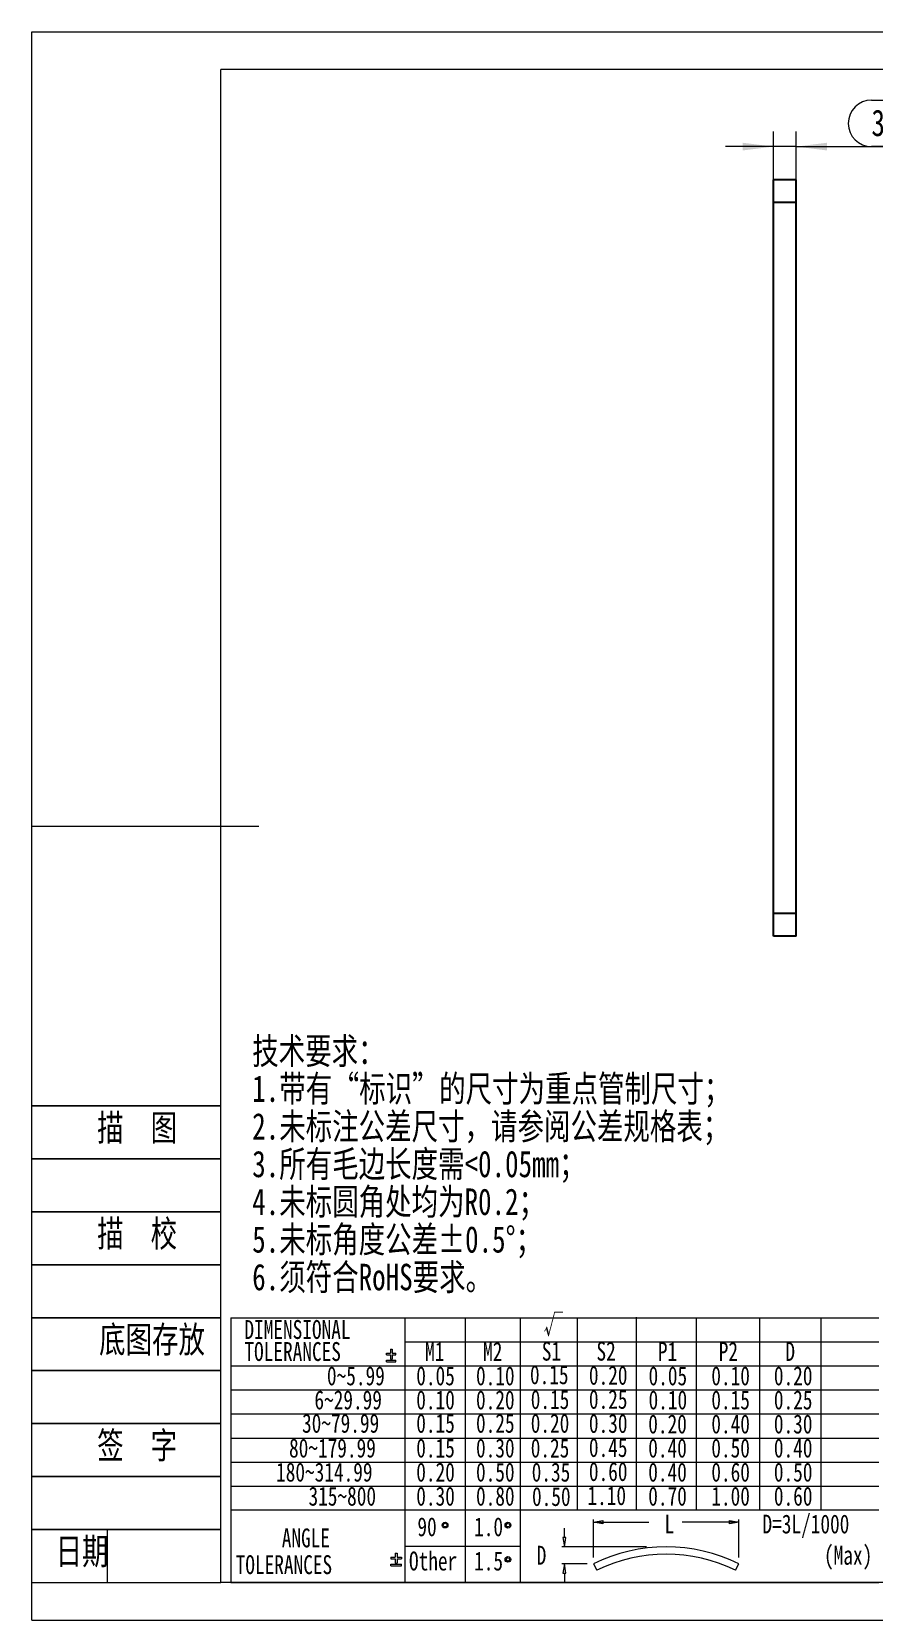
# Model space of a CAD drawing. Header units: millimetres. Extents: x 0 to 297, y 0 to 210.
# Drawn here: x 0 to 111.4, y 0 to 210 of the extents above; entities that cross this region are included whole.
import ezdxf

# ---------------------------------------------------------------- set-up
doc = ezdxf.new("R2010")
doc.units = ezdxf.units.MM
doc.styles.add('SLDTEXTSTYLE0', font='HYSWLONGFANGSONG.TTF', dxfattribs={"bigfont": 'bigfont'})
doc.styles.add('SLDTEXTSTYLE1', font='HYSWLONGFANGSONG.TTF')
doc.dimstyles.new('SLDDIMSTYLE3', dxfattribs={"dimtxt": 3.5, "dimasz": 4.08, "dimexe": 0, "dimexo": 0.0625, "dimgap": 0.875, "dimtad": 2, "dimrnd": 1e-09, "dimzin": 12, "dimdsep": 46, "dimtxsty": 'SLDTEXTSTYLE1', "dimsah": 1, "dimcen": 0.09, "dimadec": 0, "dimazin": 3, "dimtfac": 1, "dimtmove": 0, "dimatfit": 0, "dimfxl": 1, "dimfrac": 2, "dimtolj": 1, "dimtzin": 12, "dimarcsym": 0})

# ---------------------------------------------------------------- blocks, each defined once
blk = doc.blocks.new('SW_NOTE_0')
at = {"color": 0, "linetype": 'Continuous', "lineweight": 18, "char_height": 3.5, "attachment_point": 1, "style": 'SLDTEXTSTYLE0'}
for s, insert in [('技术要求：', (0, 4.51)), ('1.带有“标识”的尺寸为重点管制尺寸；', (0, -0.47)), ('2.未标注公差尺寸，请参阅公差规格表；', (0, -5.45)), ('3.所有毛边长度需<0.05mm；', (0, -10.43)), ('4.未标圆角处均为R0.2；', (0, -15.42)), ('5.未标角度公差±0.5°；', (0, -20.4)), ('6.须符合RoHS要求。', (0, -25.38))]:
    blk.add_mtext(s, dxfattribs=dict(at, insert=insert))
blk = doc.blocks.new('_D_18')
at = {"color": 6, "linetype": 'Continuous', "lineweight": 18, "true_color": 0xff00ff}
for p, q in [((111.01, 200.95), (119.75, 200.95)), ((98.06, 190.44), (98.06, 196.82)), ((101.06, 190.44), (101.06, 196.82)), ((98.06, 194.82), (91.71, 194.82)), ((101.06, 194.82), (98.06, 194.82)), ((101.06, 194.82), (119.75, 194.82)), ((119.75, 194.82), (111.01, 194.82))]:
    blk.add_line(p, q, dxfattribs=at)
for centre, start, end in [((111.01, 197.89), 90, 270), ((119.75, 197.89), 270, 90)]:
    blk.add_arc(centre, 3.07, start, end, dxfattribs=at)
for points in [[(98.06, 194.82), (93.98, 195.33), (93.98, 194.31)], [(101.06, 194.82), (105.14, 194.31), (105.14, 195.33)]]:
    blk.add_solid(points, dxfattribs=at)
at = {"color": 6, "linetype": 'Continuous', "lineweight": 18, "true_color": 0xff00ff, "char_height": 3.5, "attachment_point": 1, "style": 'SLDTEXTSTYLE1'}
for s, insert in [('3', (111.01, 199.71)), ('%%p', (112.55, 199.73)), ('0.2', (115.15, 199.71))]:
    blk.add_mtext(s, dxfattribs=dict(at, insert=insert))

msp = doc.modelspace()

# ---------------------------------------------------------------- linework, layer by layer
at = {"color": 7, "linetype": 'Continuous', "lineweight": 18}
for p, q in [((0, 0), (0, 210)), ((0, 210), (297, 210)), ((25, 5), (25, 205)), ((292, 205), (25, 205)), ((0, 105), (30, 105)), ((0, 5), (0, 68)), ((0, 68), (25, 68)), ((25, 68), (0, 68)), ((25, 5), (25, 68)), ((0, 61), (25, 61)), ((25, 61), (0, 61)), ((0, 54), (25, 54)), ((25, 54), (0, 54)), ((0, 47), (25, 47)), ((25, 47), (0, 47)), ((0, 40), (25, 40)), ((25, 40), (0, 40)), ((26.335, 39.999), (26.335, 5)), ((26.335, 39.999), (112, 39.999)), ((49.356, 5), (49.356, 39.999)), ((57.323, 5.04), (57.323, 40.039)), ((64.627, 5.015), (64.627, 40.014)), ((72.147, 14.545), (72.147, 39.999)), ((79.929, 14.62), (79.929, 40.074)), ((87.866, 14.548), (87.866, 40.002)), ((96.251, 14.545), (96.251, 39.999)), ((104.367, 14.545), (104.367, 39.999)), ((47.413, 35.83), (47.413, 35.286)), ((47.413, 35.83), (47.626, 35.83)), ((47.626, 35.83), (47.626, 35.286)), ((49.356, 36.817), (112, 36.817)), ((26.335, 33.636), (112, 33.636)), ((46.906, 35.069), (46.906, 35.286)), ((46.906, 35.286), (47.413, 35.286)), ((46.906, 35.069), (47.413, 35.069)), ((46.906, 34.178), (46.906, 34.399)), ((46.906, 34.399), (48.137, 34.399)), ((46.906, 34.178), (48.137, 34.178)), ((47.413, 35.069), (47.413, 34.525)), ((47.413, 34.525), (47.626, 34.525)), ((47.626, 35.286), (48.137, 35.286)), ((47.626, 35.069), (47.626, 34.525)), ((47.626, 35.069), (48.137, 35.069)), ((48.137, 35.069), (48.137, 35.286)), ((48.137, 34.178), (48.137, 34.399)), ((0, 33), (25, 33)), ((25, 33), (0, 33)), ((26.335, 30.454), (112, 30.454)), ((0, 26), (25, 26)), ((25, 26), (0, 26)), ((26.335, 27.272), (112, 27.272)), ((26.335, 24.09), (112, 24.09)), ((0, 19), (25, 19)), ((25, 19), (0, 19)), ((26.335, 20.909), (112, 20.909)), ((26.335, 17.727), (112, 17.727)), ((112, 14.545), (26.335, 14.545)), ((74.256, 8.282), (74.256, 13.295)), ((74.256, 12.963), (75.501, 13.17)), ((75.501, 12.755), (74.256, 12.963)), ((74.256, 12.963), (81.593, 12.963)), ((75.501, 13.17), (75.501, 12.755)), ((93.486, 12.963), (85.978, 12.963)), ((92.241, 13.17), (93.486, 12.963)), ((92.241, 12.755), (92.241, 13.17)), ((93.486, 12.963), (92.241, 12.755)), ((93.486, 8.282), (93.486, 13.295)), ((0, 12), (25, 12)), ((25, 12), (0, 12)), ((10, 5), (10, 12)), ((10, 5), (10, 12)), ((70.617, 10.943), (70.202, 10.943)), ((70.202, 10.943), (70.409, 9.698)), ((70.409, 10.943), (70.409, 12.188)), ((70.409, 9.698), (70.617, 10.943)), ((48.059, 8.853), (48.059, 8.32)), ((48.059, 8.853), (48.291, 8.853)), ((48.291, 8.853), (48.291, 8.32)), ((49.356, 9.81), (64.628, 9.81)), ((81.264, 9.698), (70.077, 9.698)), ((47.487, 8.32), (47.487, 8.105)), ((47.487, 8.32), (48.059, 8.32)), ((47.487, 8.105), (48.059, 8.105)), ((47.487, 7.205), (47.487, 7.432)), ((47.487, 7.432), (48.863, 7.432)), ((47.487, 7.205), (48.863, 7.205)), ((48.059, 8.105), (48.059, 7.562)), ((48.059, 7.562), (48.291, 7.562)), ((48.291, 8.32), (48.863, 8.32)), ((48.291, 8.105), (48.291, 7.562)), ((48.291, 8.105), (48.863, 8.105)), ((48.863, 8.32), (48.863, 8.105)), ((48.863, 7.205), (48.863, 7.432)), ((73.425, 7.451), (70.077, 7.451)), ((70.409, 7.451), (70.202, 6.206)), ((70.617, 6.206), (70.409, 7.451)), ((74.256, 7.451), (74.725, 6.609)), ((93.017, 6.609), (93.486, 7.451)), ((0, 5), (25, 5)), ((0, 5), (25, 5)), ((292, 5), (25, 5)), ((26.335, 5), (112, 5)), ((70.202, 6.206), (70.617, 6.206)), ((70.409, 6.206), (70.409, 4.96)), ((0, 0), (297, 0))]:
    msp.add_line(p, q, dxfattribs=at)
at = {"color": 7, "linetype": 'Continuous', "lineweight": 25}
for p, q in [((101.059, 190.44), (98.059, 190.44)), ((98.059, 187.44), (98.059, 190.44)), ((101.059, 187.44), (101.059, 190.44)), ((98.059, 93.44), (98.059, 187.44)), ((101.059, 187.44), (98.059, 187.44)), ((101.059, 93.44), (101.059, 187.44)), ((101.059, 93.44), (98.059, 93.44)), ((98.059, 90.44), (98.059, 93.44)), ((101.059, 90.44), (101.059, 93.44)), ((101.059, 90.44), (98.059, 90.44))]:
    msp.add_line(p, q, dxfattribs=at)
at = {"color": 7, "linetype": 'Continuous', "lineweight": 18}
for centre, radius in [((54.647, 12.576), 0.381), ((54.647, 12.576), 0.243), ((62.957, 12.567), 0.385), ((62.957, 12.567), 0.238), ((62.949, 8.043), 0.374), ((62.949, 8.043), 0.228)]:
    msp.add_circle(centre, radius, dxfattribs=at)
for centre, radius, start, end in [((83.871, -12.006), 21.703, 63.70184, 116.29816), ((83.871, -12.018), 20.75, 63.84745, 116.15256)]:
    msp.add_arc(centre, radius, start, end, dxfattribs=at)

# ---------------------------------------------------------------- block references
at = {"color": 7, "linetype": 'Continuous', "lineweight": 18, "true_color": 0xffffff}
msp.add_blockref('SW_NOTE_0', (29.145, 72.501), dxfattribs=at)

# ---------------------------------------------------------------- texts
for s, insert, char_height, attachment_point, style in [('描  图', (13.928, 66.865), 3.5, 2, 'SLDTEXTSTYLE0'), ('描  校', (13.931, 52.865), 3.5, 2, 'SLDTEXTSTYLE0'), ('√', (67.669, 40.322), 2.5, 1, 'SLDTEXTSTYLE0'), ('底图存放', (15.902, 38.865), 3.5, 2, 'SLDTEXTSTYLE0'), ('DIMENSIONAL', (28.115, 39.687), 2.5, 1, 'SLDTEXTSTYLE1'), ('TOLERANCES', (28.115, 36.774), 2.5, 1, 'SLDTEXTSTYLE1'), ('M1', (52.002, 36.774), 2.5, 1, 'SLDTEXTSTYLE1'), ('M2', (59.672, 36.774), 2.5, 1, 'SLDTEXTSTYLE1'), ('S1', (67.431, 36.822), 2.5, 1, 'SLDTEXTSTYLE1'), ('S2', (74.659, 36.822), 2.5, 1, 'SLDTEXTSTYLE1'), ('P1', (82.776, 36.774), 2.5, 1, 'SLDTEXTSTYLE1'), ('P2', (90.82, 36.783), 2.5, 1, 'SLDTEXTSTYLE1'), ('D', (99.63, 36.783), 2.5, 1, 'SLDTEXTSTYLE1'), ('0.15', (65.866, 33.704), 2.5, 1, 'SLDTEXTSTYLE1'), ('0.20', (73.658, 33.632), 2.5, 1, 'SLDTEXTSTYLE1'), ('0~5.99', (39.024, 33.558), 2.5, 1, 'SLDTEXTSTYLE1'), ('0.05', (50.833, 33.558), 2.5, 1, 'SLDTEXTSTYLE1'), ('0.10', (58.733, 33.558), 2.5, 1, 'SLDTEXTSTYLE1'), ('0.05', (81.545, 33.558), 2.5, 1, 'SLDTEXTSTYLE1'), ('0.10', (89.842, 33.558), 2.5, 1, 'SLDTEXTSTYLE1'), ('0.20', (98.113, 33.558), 2.5, 1, 'SLDTEXTSTYLE1'), ('6~29.99', (37.369, 30.376), 2.5, 1, 'SLDTEXTSTYLE1'), ('0.10', (50.833, 30.376), 2.5, 1, 'SLDTEXTSTYLE1'), ('0.20', (58.733, 30.376), 2.5, 1, 'SLDTEXTSTYLE1'), ('0.15', (65.966, 30.427), 2.5, 1, 'SLDTEXTSTYLE1'), ('0.25', (73.658, 30.451), 2.5, 1, 'SLDTEXTSTYLE1'), ('0.10', (81.545, 30.376), 2.5, 1, 'SLDTEXTSTYLE1'), ('0.15', (89.842, 30.376), 2.5, 1, 'SLDTEXTSTYLE1'), ('0.25', (98.113, 30.376), 2.5, 1, 'SLDTEXTSTYLE1'), ('签  字', (13.933, 24.865), 3.5, 2, 'SLDTEXTSTYLE0'), ('30~79.99', (35.732, 27.284), 2.5, 1, 'SLDTEXTSTYLE1'), ('0.15', (50.833, 27.284), 2.5, 1, 'SLDTEXTSTYLE1'), ('0.25', (58.733, 27.284), 2.5, 1, 'SLDTEXTSTYLE1'), ('0.20', (65.966, 27.284), 2.5, 1, 'SLDTEXTSTYLE1'), ('0.30', (73.658, 27.269), 2.5, 1, 'SLDTEXTSTYLE1'), ('0.20', (81.504, 27.194), 2.5, 1, 'SLDTEXTSTYLE1'), ('0.40', (89.842, 27.194), 2.5, 1, 'SLDTEXTSTYLE1'), ('0.30', (98.113, 27.194), 2.5, 1, 'SLDTEXTSTYLE1'), ('80~179.99', (34.014, 24.013), 2.5, 1, 'SLDTEXTSTYLE1'), ('0.15', (50.833, 24.013), 2.5, 1, 'SLDTEXTSTYLE1'), ('0.30', (58.733, 24.013), 2.5, 1, 'SLDTEXTSTYLE1'), ('0.25', (65.966, 24.013), 2.5, 1, 'SLDTEXTSTYLE1'), ('0.45', (73.658, 24.087), 2.5, 1, 'SLDTEXTSTYLE1'), ('0.40', (81.504, 24.013), 2.5, 1, 'SLDTEXTSTYLE1'), ('0.50', (89.842, 24.013), 2.5, 1, 'SLDTEXTSTYLE1'), ('0.40', (98.113, 24.013), 2.5, 1, 'SLDTEXTSTYLE1'), ('180~314.99', (32.297, 20.831), 2.5, 1, 'SLDTEXTSTYLE1'), ('0.20', (50.833, 20.831), 2.5, 1, 'SLDTEXTSTYLE1'), ('0.50', (58.733, 20.831), 2.5, 1, 'SLDTEXTSTYLE1'), ('0.35', (66.094, 20.831), 2.5, 1, 'SLDTEXTSTYLE1'), ('0.60', (73.658, 20.905), 2.5, 1, 'SLDTEXTSTYLE1'), ('0.40', (81.504, 20.831), 2.5, 1, 'SLDTEXTSTYLE1'), ('0.60', (89.842, 20.831), 2.5, 1, 'SLDTEXTSTYLE1'), ('0.50', (98.113, 20.831), 2.5, 1, 'SLDTEXTSTYLE1'), ('315~800', (36.588, 17.649), 2.5, 1, 'SLDTEXTSTYLE1'), ('0.30', (50.833, 17.649), 2.5, 1, 'SLDTEXTSTYLE1'), ('0.80', (58.733, 17.649), 2.5, 1, 'SLDTEXTSTYLE1'), ('0.50', (66.136, 17.607), 2.5, 1, 'SLDTEXTSTYLE1'), ('1.10', (73.466, 17.724), 2.5, 1, 'SLDTEXTSTYLE1'), ('0.70', (81.504, 17.649), 2.5, 1, 'SLDTEXTSTYLE1'), ('1.00', (89.842, 17.649), 2.5, 1, 'SLDTEXTSTYLE1'), ('0.60', (98.113, 17.649), 2.5, 1, 'SLDTEXTSTYLE1'), ('90', (50.983, 13.606), 2.5, 1, 'SLDTEXTSTYLE1'), ('1.0', (58.481, 13.606), 2.5, 1, 'SLDTEXTSTYLE1'), ('L', (83.656, 13.975), 2.5, 1, 'SLDTEXTSTYLE1'), ('D=3L/1000', (96.608, 13.975), 2.5, 1, 'SLDTEXTSTYLE1'), ('日期', (6.652, 10.865), 3.5, 2, 'SLDTEXTSTYLE0'), ('ANGLE', (33.054, 12.131), 2.5, 1, 'SLDTEXTSTYLE1'), ('TOLERANCES', (26.957, 8.596), 2.5, 1, 'SLDTEXTSTYLE1'), ('Other', (49.867, 9.08), 2.5, 1, 'SLDTEXTSTYLE1'), ('1.5', (58.481, 9.08), 2.5, 1, 'SLDTEXTSTYLE1'), ('D', (66.75, 9.844), 2.5, 1, 'SLDTEXTSTYLE1'), ('(Max)', (104.74, 9.844), 2.5, 1, 'SLDTEXTSTYLE1')]:
    msp.add_mtext(s, dxfattribs=dict(at, insert=insert, char_height=char_height, attachment_point=attachment_point, style=style))

# ---------------------------------------------------------------- dimensions: what is measured, and where the dimension line sits
at = {"color": 6, "linetype": 'Continuous', "lineweight": 18, "true_color": 0xff00ff}
dim = msp.add_linear_dim(base=(98.059, 194.818), p1=(101.059, 190.44), p2=(98.059, 190.44), text='<>%%p0.2', dimstyle='SLDDIMSTYLE3', dxfattribs=at)
dim.commit()
dim.dimension.update_dxf_attribs({"geometry": '_D_18', "text_midpoint": (115.384, 194.818), "dimtype": 160})

doc.saveas('drawing.dxf')
